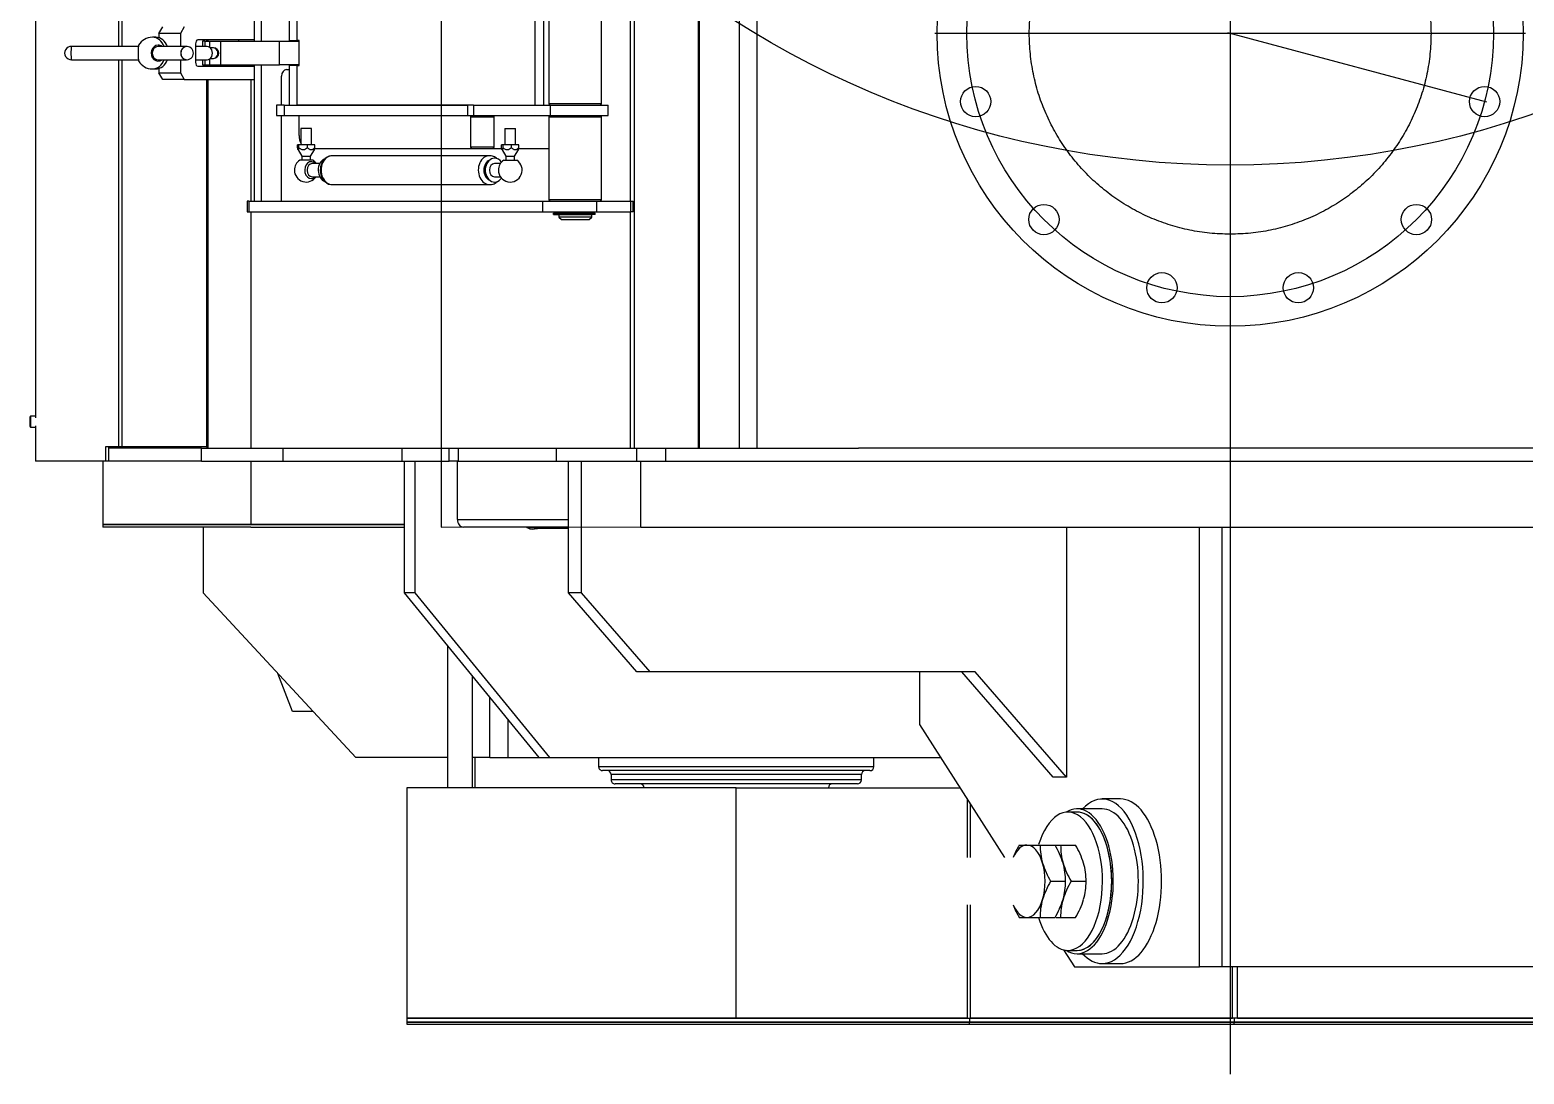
# Model space of a CAD drawing. Extents: x -681219 to -550379, y -242630 to -158199.
# Drawn here: x -603473 to -602339, y -233972 to -233179 of the extents above; entities that cross this region are included whole.
import ezdxf
from ezdxf.lldxf.tags import DXFTag

# ---------------------------------------------------------------- set-up
doc = ezdxf.new("R2010")
doc.units = 0
doc.header["$LTSCALE"] = 1000
doc.linetypes.add('DASHED2', pattern=[9.525, 6.35, -3.175])
doc.layers.get('0').update_dxf_attribs({"linetype": 'CONTINUOUS'})
doc.layers.add('center', color=253, linetype='CENTER2')
doc.layers.add('interface', color=251, linetype='DASHED2')
tags = doc.linetypes.add('CENTER2', pattern=[28.575, 19.05, -3.175, 3.175, -3.175]).pattern_tags.tags
tags[10:11] = [DXFTag(74, 4), DXFTag(75, 0), DXFTag(340, '0'), DXFTag(46, 0.0), DXFTag(50, 0.0), DXFTag(44, 0.0), DXFTag(45, 0.0)]
tags[8:9] = [DXFTag(74, 4), DXFTag(75, 0), DXFTag(340, '0'), DXFTag(46, 0.0), DXFTag(50, 0.0), DXFTag(44, 0.0), DXFTag(45, 0.0)]
tags[6:7] = [DXFTag(74, 4), DXFTag(75, 0), DXFTag(340, '0'), DXFTag(46, 0.0), DXFTag(50, 0.0), DXFTag(44, 0.0), DXFTag(45, 0.0)]
tags[4:5] = [DXFTag(74, 4), DXFTag(75, 0), DXFTag(340, '0'), DXFTag(46, 0.0), DXFTag(50, 0.0), DXFTag(44, 0.0), DXFTag(45, 0.0)]

# ---------------------------------------------------------------- blocks, each defined once
blk = doc.blocks.new('CYPJ15001B0001XY_A_CYPJ1000_V_1')
at = {"color": 0, "linetype": 'ByBlock', "lineweight": -2}
for p, q in [((775, -447.4), (775, 467)), ((1109, 439), (1109, -6)), ((725, -428.5), (725, 428.2)), ((1148, 375), (1148, 3)), ((1151, 375), (1151, 3)), ((1151, 3), (1151, 375)), ((1152.5, 3), (1152.5, 375)), ((1148, 5.7), (1148, 374)), ((715, 282.3), (715, -282.3)), ((1148, 5.7), (1109, 5.7)), ((1148, 1.7), (1109, 1.7)), ((1148, 3), (1148, -197.2)), ((1148, 3), (1151, 3)), ((1148, -197.2), (1148, 1.7)), ((1151, 3), (1151, -197.9)), ((1151, -197.9), (1151, 3)), ((1152.5, 3), (1151, 3)), ((1152.5, -197.9), (1152.5, 3)), ((1109, -6), (775, -6)), ((1109, -6), (775, -6)), ((958, -6), (958, -6)), ((973, -6), (973, -6)), ((1109, -6), (1109, -23.3)), ((1109, -23.3), (775, -23.3)), ((1109, -118.3), (1109, -23.3)), ((981.5, -83.3), (981.5, -97.2)), ((1106.5, -97.2), (1106.5, -83.3)), ((989, -97.2), (989, -116.2)), ((1099, -116.2), (1099, -97.2)), ((1044, -120.7), (1044, -109.4)), ((775, -124.3), (965, -124.3)), ((965, -124.3), (885, -193.6)), ((965, -124.3), (965, -134.3)), ((991.5, -116.2), (991.5, -123.2)), ((1016.5, -128.7), (1016.5, -117.4)), ((1071.5, -128.7), (1071.5, -117.4)), ((1096, -126.6), (1109, -118.3)), ((1096.5, -123.2), (1096.5, -116.2)), ((965, -134.3), (885, -203.6)), ((1016.5, -132.3), (1016.5, -128.7)), ((1016.5, -144.3), (1016.5, -132.9)), ((1044, -136.3), (1044, -125)), ((1071.5, -132.2), (1071.5, -128.7)), ((1071.5, -144.3), (1071.5, -132.9)), ((1016.5, -154.3), (1016.5, -144.3)), ((1071.5, -154.3), (1071.5, -144.3)), ((1016.5, -160.2), (1016.5, -154.3)), ((1071.5, -160.2), (1071.5, -154.3)), ((925, -235.8), (1026, -171.3)), ((885, -193.6), (885, -440.4)), ((1026, -199.4), (982, -199.4)), ((1026, -197.2), (985.5, -197.2)), ((1148, -197.2), (1062, -197.2)), ((1148, -199.4), (1062, -199.4)), ((1148, -199.4), (1148, -197.2)), ((1148, -197.9), (1151, -197.9)), ((1148, -375), (1148, -199.4)), ((1148, -199.4), (1148, -375)), ((1151, -197.9), (1151, -375)), ((1151, -375), (1151, -197.9)), ((1152.5, -197.9), (1151, -197.9)), ((1152.5, -375), (1152.5, -197.9)), ((973, -375), (973, -205.2)), ((950, -516.7), (950, -219.9)), ((885, -235.8), (925, -235.8)), ((957, -270.5), (950, -270.5)), ((957, -270.5), (957, -479.5)), ((715, -428.5), (715, -282.3)), ((960, -273.5), (960, -476.5)), ((963, -280), (963, -470)), ((967, -280), (963, -280)), ((967, -280), (967, -470)), ((970, -283), (970, -467)), ((-703, -359.5), (715, -359.5)), ((-703, -372.7), (715, -372.7)), ((1148, -375), (973, -375)), ((973, -375), (973, -625)), ((1148, -625), (1148, -375)), ((1148, -375), (1148, -625)), ((1151, -375), (1151, -625)), ((1151, -625), (1151, -375)), ((1152.5, -625), (1152.5, -375)), ((-703, -403.2), (715, -403.2)), ((-703, -404), (715, -404)), ((715, -450.4), (715, -428.5)), ((725, -428.5), (715, -428.5)), ((725, -450.4), (725, -428.5)), ((885, -440.4), (825, -492.4)), ((885, -440.4), (885, -450.4)), ((389.5, -452.5), (715, -452.5)), ((527.5, -455), (527.5, -453.3)), ((535.5, -453.3), (527.5, -453.3)), ((535.5, -453.3), (535.5, -455)), ((715, -511.5), (715, -450.4)), ((725, -450.4), (715, -450.4)), ((775, -447.4), (725, -447.4)), ((725, -511.5), (725, -450.4)), ((885, -450.4), (825, -502.4)), ((389.5, -455.5), (527.5, -455.5)), ((527.5, -481.1), (527.5, -455)), ((535.5, -455), (527.5, -455)), ((535.5, -481.1), (535.5, -455)), ((535.5, -455.5), (715, -455.5)), ((454.5, -516.3), (454.5, -472.2)), ((462.5, -472.2), (454.5, -472.2)), ((462.5, -516.3), (462.5, -472.2)), ((963, -470), (967, -470)), ((453.5, -477.2), (390.5, -477.2)), ((453.5, -477.2), (453.5, -517.2)), ((454.5, -478.2), (453.5, -477.2)), ((463.5, -477.2), (462.5, -478.2)), ((463.5, -517.2), (463.5, -477.2)), ((526.5, -477.2), (463.5, -477.2)), ((526.5, -477.2), (526.5, -517.2)), ((527.5, -478.2), (526.5, -477.2)), ((527.5, -522.2), (527.5, -481.1)), ((527.5, -481.1), (535.5, -481.1)), ((535.5, -522.2), (535.5, -481.1)), ((536.5, -484.7), (535.5, -484.7)), ((536.5, -482.2), (536.5, -505.1)), ((537.7, -482.2), (536.5, -482.2)), ((537.7, -482.2), (537.7, -505.1)), ((537.8, -485.2), (537.7, -485.2)), ((537.8, -484.7), (537.8, -509.7)), ((539.5, -484.7), (537.8, -484.7)), ((539.5, -484.7), (539.5, -509.7)), ((541.5, -486.7), (539.5, -484.7)), ((541.5, -507.7), (541.5, -486.7)), ((950, -479.5), (957, -479.5)), ((825, -492.4), (725, -492.4)), ((825, -492.4), (825, -502.4)), ((535.5, -509.7), (536.5, -509.7)), ((536.5, -510.4), (536.5, -505.1)), ((537.7, -505.1), (536.5, -505.1)), ((536.5, -512.5), (536.5, -510.4)), ((537.7, -510.4), (536.5, -510.4)), ((537.7, -510.4), (537.7, -505.1)), ((537.7, -509.1), (537.8, -509.1)), ((537.7, -512.5), (537.7, -510.4)), ((537.8, -509.7), (539.5, -509.7)), ((539.5, -509.7), (541.5, -507.7)), ((825, -502.4), (725, -502.4)), ((769.2, -586.8), (769.2, -502.4)), ((775, -502.4), (775, -525.4)), ((775.5, -502.4), (775.5, -534)), ((776, -502.4), (776, -526)), ((389.5, -521.3), (454.5, -521.3)), ((390.5, -517.2), (453.5, -517.2)), ((453.5, -517.2), (454.5, -516.2)), ((454.5, -516.3), (462.5, -516.3)), ((454.5, -574.4), (454.5, -516.3)), ((462.5, -516.2), (463.5, -517.2)), ((462.5, -574.4), (462.5, -516.3)), ((463.5, -517.2), (526.5, -517.2)), ((487.5, -540.1), (487.5, -517.2)), ((526.5, -517.2), (527.5, -516.2)), ((536.5, -513), (536.5, -512.5)), ((537.7, -512.5), (536.5, -512.5)), ((536.5, -513.7), (536.5, -513)), ((537.7, -513), (536.5, -513)), ((537.7, -513.7), (536.5, -513.7)), ((537.7, -513), (537.7, -512.5)), ((537.7, -513.7), (537.7, -513)), ((725, -511.5), (715, -511.5)), ((715, -586.1), (715, -511.5)), ((725, -586.1), (725, -511.5)), ((825, -619.1), (950, -516.7)), ((950, -524.8), (950, -516.7)), ((454.5, -527.8), (-454.5, -527.8)), ((527.5, -745.1), (527.5, -522.2)), ((527.5, -522.2), (535.5, -522.2)), ((535.5, -745.1), (535.5, -522.2)), ((775, -525.4), (775, -534)), ((776, -526), (775.5, -526)), ((776, -527.4), (776, -526)), ((825, -627.2), (950, -524.8)), ((950, -548.3), (950, -524.8)), ((472.2, -550.6), (472.2, -542.6)), ((484.7, -542.6), (472.2, -542.6)), ((486.9, -540), (484.7, -540)), ((484.7, -540), (484.7, -545.6)), ((493.3, -543.3), (488.4, -540.4)), ((493.3, -550), (493.3, -543.3)), ((496.4, -543.3), (493.3, -543.3)), ((496.4, -551.6), (496.4, -541.7)), ((775, -534), (775, -582.1)), ((775, -534), (775.5, -534)), ((472.2, -550.6), (484.7, -550.6)), ((486.9, -545.6), (484.7, -545.6)), ((484.7, -545.6), (484.7, -552.2)), ((484.7, -552.2), (486.9, -552.2)), ((484.7, -552.2), (484.7, -553.2)), ((486.9, -553.2), (484.7, -553.2)), ((487.5, -559.8), (487.5, -553.1)), ((488.4, -552.8), (493.3, -550)), ((493.3, -550), (496.4, -550)), ((498.9, -554.1), (498.9, -558.5)), ((508.9, -558.5), (508.9, -554.1)), ((950, -548.3), (921.3, -548.3)), ((950, -562.2), (950, -548.3)), ((463.5, -558.8), (462.5, -559.8)), ((463.5, -576.8), (463.5, -558.8)), ((486.5, -558.8), (463.5, -558.8)), ((486.5, -558.8), (486.5, -576.8)), ((487.5, -559.8), (486.5, -558.8)), ((487.5, -575.8), (487.5, -559.8)), ((492.9, -562.2), (492.9, -681.6)), ((499.2, -564.6), (500.3, -565.1)), ((507.6, -565.1), (508.6, -564.6)), ((514.9, -681.6), (514.9, -562.2)), ((950, -562.2), (904.3, -562.2)), ((950, -562.2), (950, -575.5)), ((454.5, -574.4), (462.5, -574.4)), ((454.5, -574.4), (454.5, -579)), ((462.5, -579), (462.5, -574.4)), ((462.5, -575.8), (463.5, -576.8)), ((463.5, -576.8), (486.5, -576.8)), ((486.5, -576.8), (487.5, -575.8)), ((487.5, -695), (487.5, -575.8)), ((888.1, -575.5), (950, -575.5)), ((950, -573.6), (973, -573.6)), ((950, -575.5), (973, -575.5)), ((454.5, -718.3), (454.5, -579)), ((454.5, -579), (462.5, -579)), ((454.5, -579), (454.5, -708.7)), ((462.5, -718.3), (462.5, -579)), ((715, -586.1), (725, -586.1)), ((715, -593.1), (715, -586.1)), ((725, -586.1), (725, -593.1)), ((725, -586.8), (769.2, -586.8)), ((715, -628.6), (715, -593.1)), ((725, -593.1), (715, -593.1)), ((725, -628.6), (725, -593.1)), ((973, -594), (865.5, -594)), ((950, -594), (950, -663.8)), ((725, -619.1), (825, -619.1)), ((825, -619.1), (825, -627.2)), ((715, -719), (715, -628.6)), ((725, -628.6), (715, -628.6)), ((725, -627.2), (825, -627.2)), ((725, -719), (725, -628.6)), ((773, -743.5), (773, -627.2)), ((773, -627.2), (773, -743.5)), ((775, -743.5), (775, -627.2)), ((973, -625), (1148, -625)), ((1148, -625), (1151, -625)), ((1151, -625), (1152.5, -625)), ((825, -779.7), (950, -663.8)), ((498.9, -691.2), (498.9, -696.9)), ((508.9, -696.9), (508.9, -691.2)), ((472.2, -697.5), (472.2, -705.5)), ((484.7, -697.5), (472.2, -697.5)), ((486.9, -694.9), (484.7, -694.9)), ((484.7, -694.9), (484.7, -700.5)), ((486.9, -700.5), (484.7, -700.5)), ((484.7, -700.5), (484.7, -707.1)), ((493.3, -698.2), (488.4, -695.3)), ((493.3, -704.8), (493.3, -698.2)), ((496.4, -698.2), (493.3, -698.2)), ((496.4, -696.6), (496.4, -706.4)), ((503, -700.8), (503.1, -700.8)), ((504.7, -700.8), (504.9, -700.8)), ((915, -696.3), (915, -712)), ((167.5, -708.7), (405.5, -708.7)), ((167.5, -714.5), (405.5, -714.5)), ((424.5, -706.8), (405.5, -706.8)), ((405.5, -706.8), (405.5, -708.7)), ((405.5, -707), (406, -707)), ((405.5, -714.5), (405.5, -708.7)), ((406, -721.9), (406, -706.8)), ((424, -706.8), (424, -721.9)), ((424, -707), (424.5, -707)), ((424.5, -708.7), (424.5, -706.8)), ((424.5, -708.7), (454.5, -708.7)), ((424.5, -708.7), (424.5, -714.5)), ((424.5, -714.5), (454.5, -714.5)), ((427.5, -716.4), (427.5, -714.5)), ((462.5, -707), (477.5, -707)), ((472.2, -705.5), (484.7, -705.5)), ((486.9, -707.1), (484.7, -707.1)), ((484.7, -707.1), (484.7, -708.1)), ((486.9, -708.1), (484.7, -708.1)), ((488.4, -707.7), (493.3, -704.8)), ((493.3, -704.8), (496.4, -704.8)), ((915, -712), (886.1, -723)), ((424, -721.9), (406, -721.9)), ((406, -766.7), (406, -721.9)), ((424, -766.7), (424, -721.9)), ((454.5, -720.2), (432.5, -720.2)), ((454.5, -718.3), (454.5, -724.2)), ((454.5, -718.3), (462.5, -718.3)), ((454.5, -724.2), (462.5, -724.2)), ((462.5, -724.2), (462.5, -718.3)), ((527.5, -720.2), (462.5, -720.2)), ((715, -781), (715, -719)), ((725, -719), (715, -719)), ((725, -781), (725, -719)), ((406, -735.5), (167, -735.5)), ((527.5, -735.5), (424, -735.5)), ((406, -740.7), (167, -740.7)), ((405, -741.3), (405, -740.7)), ((405, -741.3), (405, -783.8)), ((527.5, -740.7), (424, -740.7)), ((425, -741.3), (425, -740.7)), ((425, -783.8), (425, -741.3)), ((435, -794.1), (435, -740.7)), ((435, -743.5), (527.5, -743.5)), ((527.5, -745.1), (535.5, -745.1)), ((527.5, -745.1), (527.5, -746.3)), ((527.5, -746.3), (535.5, -746.3)), ((535.5, -743.5), (715, -743.5)), ((535.5, -746.3), (535.5, -745.1)), ((725, -743.5), (773, -743.5)), ((773, -743.5), (773, -856)), ((773, -856), (773, -743.5)), ((775, -743.5), (775, -856)), ((405, -752.9), (406, -752.9)), ((424, -752.9), (425, -752.9)), ((406, -774.7), (406, -766.7)), ((406, -766.7), (424, -766.7)), ((424, -774.7), (424, -766.7)), ((406, -776), (405, -776)), ((406, -776.3), (405, -776.3)), ((406, -776.6), (405, -776.6)), ((405, -776.6), (406, -776.6)), ((405, -777.2), (406, -777.2)), ((406, -778.6), (406, -774.7)), ((410.7, -774.7), (406, -774.7)), ((406, -778.6), (406, -780.3)), ((406, -778.6), (410, -778.6)), ((406, -780.3), (410, -780.3)), ((410, -776.8), (410, -785.5)), ((411, -771.9), (411, -774.3)), ((419, -774.3), (419, -771.9)), ((424, -774.7), (419.3, -774.7)), ((420, -785.5), (420, -776.8)), ((420, -778.6), (424, -778.6)), ((420, -780.3), (424, -780.3)), ((424, -778.6), (424, -774.7)), ((425, -776), (424, -776)), ((425, -776.3), (424, -776.3)), ((425, -776.6), (424, -776.6)), ((424, -776.6), (425, -776.6)), ((424, -777.2), (425, -777.2)), ((424, -780.3), (424, -778.6)), ((715, -776), (435, -776)), ((715, -776.3), (435, -776.3)), ((715, -776.6), (435, -776.6)), ((435, -776.6), (714, -776.6)), ((435, -777.2), (714, -777.2)), ((714, -777.2), (714, -776.6)), ((714, -777.2), (714, -841.4)), ((715, -781), (715, -841.8)), ((725, -781), (715, -781)), ((725, -781), (725, -851.6)), ((775, -779.7), (825, -779.7)), ((395, -794.1), (400, -797)), ((408, -785.5), (422, -785.5)), ((410, -792.3), (410, -813.9)), ((420, -813.9), (420, -792.3)), ((430, -797), (435, -794.1)), ((435, -794.1), (435, -810.5)), ((400, -797), (410, -797)), ((400, -797), (400, -813.3)), ((420, -797), (430, -797)), ((430, -813.3), (430, -797)), ((400, -813.3), (395, -810.5)), ((400, -813.3), (403.4, -813.3)), ((403, -815.8), (403, -818.3)), ((426.6, -813.3), (430, -813.3)), ((427, -818.3), (427, -815.8)), ((435, -810.5), (430, -813.3)), ((410, -829), (410, -879.7)), ((420, -879.7), (420, -829)), ((163, -841.4), (410, -841.4)), ((163, -844.1), (410, -844.1)), ((420, -841.4), (714, -841.4)), ((420, -844.1), (714, -844.1)), ((714, -841.4), (714, -844.1)), ((715, -843.6), (714, -843.6)), ((714, -844.1), (714, -853.9)), ((715, -841.8), (715, -843.6)), ((715, -843.6), (715, -851.6)), ((714, -851.6), (725, -851.6)), ((714, -853.9), (725, -853.9)), ((725, -851.6), (725, -853.9)), ((725, -853.9), (725, -907)), ((725, -856), (773, -856)), ((773, -856), (775, -856)), ((-687.2, -907), (692, -907)), ((690.8, -907), (690.8, -910.8)), ((698, -907), (725, -907)), ((699.2, -910.8), (699.2, -907)), ((690.8, -910.8), (691.6, -911.3)), ((698.4, -911.3), (699.2, -910.8))]:
    blk.add_line(p, q, dxfattribs=at)
for centre, radius in [((400, 0), 222.5), ((451.8, 193.2), 11.5), ((541.4, 141.4), 11.5), ((593.2, 51.8), 11.5), ((593.2, -51.8), 11.5), ((541.4, -141.4), 11.5), ((451.8, -193.2), 11.5)]:
    blk.add_circle(centre, radius, dxfattribs=at)
for centre, radius, start, end in [((1047.8, -169.4), 60.7, 106.7937, 121.0289), ((1043.6, -158.4), 49, 89.4966, 105.7649), ((1044.5, -157.7), 48.3, 74.1069, 90.6316), ((1039.3, -171.5), 63, 59.2299, 72.9474), ((1012.6, -68.4), 61, 286.8342, 300.9884), ((1076.3, -66.4), 63.2, 239.2552, 252.9221), ((1016.9, -79.6), 49.1, 269.509, 285.7525), ((1047.8, -185), 60.7, 106.7937, 121.0289), ((1043.6, -174), 49, 89.4966, 105.7649), ((1044.5, -173.3), 48.3, 74.1069, 90.6316), ((1071, -80.3), 48.4, 254.1267, 270.6118), ((1039.3, -187.1), 63, 59.2299, 72.9474), ((1016.9, -95.2), 49.1, 269.509, 285.7525), ((1012.6, -84), 61, 286.8342, 300.9884), ((1076.3, -82), 63.2, 239.2552, 252.9221), ((1071, -95.9), 48.4, 254.1267, 270.6118), ((1047.9, -107.8), 61, 239.0116, 248.9507), ((1039.2, -105.8), 63.2, 291.1702, 300.7448), ((957, -273.5), 3, 0, 90), ((963, -277), 3, 180, 270), ((967, -283), 3, 0, 90), ((973, -302), 3, 180, 270), ((973, -448), 3, 90, 180), ((957, -476.5), 3, 270, 0), ((963, -473), 3, 90, 180), ((967, -467), 3, 270, 0), ((771.7, -530), 5, 319.4642, 40.5358), ((503.9, -546.6), 9, 270, 146.6199), ((503.9, -546.6), 9, 213.3801, 270), ((770.6, -582), 4.39, 307.7776, 358.4947), ((503.9, -701.5), 9, 123.7687, 146.6199), ((503.9, -701.5), 9, 270, 56.2313), ((503.9, -701.5), 9, 213.3801, 270), ((415, -771.9), 4, 90, 180), ((415, -771.9), 4, 0, 90), ((415, -792.2), 5, 90, 189.6894), ((415, -792.2), 5, 350.3106, 90), ((415, -818.3), 12, 180, 240.3813), ((415, -818.3), 12, 299.6187, 0), ((415, -880), 5, 175.9055, 4.0945)]:
    blk.add_arc(centre, radius, start, end, dxfattribs=at)
for centre, major_axis, ratio, start_param, end_param in [((1044, -83.3), (62.5, 0), 0.5, 0, 3.141593), ((1044, -97.2), (62.5, 0), 0.5, 0, 3.636527), ((1044, -97.2), (55, 0), 0.5, 0, 3.141593), ((1044, -116.2), (55, 0), 0.5, 0, 3.448686), ((1044, -116.2), (52.5, 0), 0.5, 0, 3.141593), ((1044, -116.2), (-52.5, 0), 0.5, 3.141593, 6.283185), ((1044, -123.2), (52.5, 0), 0.5, 0, 4.151333), ((1044, -97.2), (62.5, 0), 0.5, 5.788251, 6.283185), ((1044, -123.2), (52.5, 0), 0.5, 5.266709, 6.283185), ((1044, -116.2), (55, 0), 0.5, 5.976092, 6.283185), ((1044, -138.8), (27.5, 0), 0.5, 0.734517, 1.047198), ((1044, -154.3), (27.5, 0), 0.5, 2.094395, 3.141593), ((1044, -154.3), (27.5, 0), 0.5, 1.047198, 2.094395), ((1044, -154.3), (27.5, 0), 0.5, 0, 1.047198), ((1044, -154.3), (-27.5, 0), 0.5, 0, 0.857235), ((1044, -154.3), (-27.5, 0), 0.5, 2.284358, 3.141593), ((503.9, -558.5), (-9, 0), 0.788283, 5.451179, 6.283185), ((503.9, -558.5), (-9, 0), 0.788283, 0, 3.973599), ((503.9, -562.2), (-11, 0), 0.788283, 6.257771, 6.283185), ((503.9, -562.2), (-11, 0), 0.788283, 0, 3.147321), ((503.9, -560.4), (8, 0), 0.788283, 3.454019, 5.970759), ((503.9, -558.5), (5, 0), 0.788283, 3.141593, 6.283185), ((503.9, -560.4), (-7, 0), 0.788283, 1.023766, 2.117827), ((769.2, -582.3), (5.8, 0), 0.766044, 4.712389, 5.497787), ((503.9, -681.6), (-11, 0), 0.788283, 0, 3.141593), ((503.9, -685.3), (-9, 0), 0.788283, 0.31497, 2.856677), ((503.9, -697.6), (6.45, 0), 0.788283, 2.458484, 6.283185), ((503.9, -696.9), (5, 0), 0.788283, 3.141593, 6.283185), ((503.9, -697.6), (4.14, 0), 0.788283, 4.519713, 4.905065), ((503.9, -697.6), (6.45, 0), 0.788283, 0, 0.683108), ((477.5, -700.5), (-10, 0), 0.642788, 1.570796, 2.259849), ((432.5, -716.4), (5, 0), 0.766044, 3.141593, 4.712389), ((415, -771.9), (4, 0), 0.819152, 0, 3.141593), ((415, -776.8), (5, 0), 0.819152, 0, 3.141593), ((408, -783.8), (3, 0), 0.573576, 3.141593, 4.712389), ((415, -792.3), (-5, 0), 0.906308, 0, 3.141593), ((415, -792.3), (4.99, 0), 0.906308, 3.29512, 6.129658), ((422, -783.8), (3, 0), 0.573576, 4.712389, 6.283185), ((415, -815.8), (-12, 0), 0.819152, 5.142164, 6.283185), ((415, -818.3), (12, 0), 0.819152, 2.000572, 3.141593), ((415, -813.9), (-6, 0), 0.906308, 5.6975, 6.283185), ((415, -813.9), (-6, 0), 0.906308, 0, 3.727278), ((415, -813.9), (-5, 0), 0.906308, 0, 3.141593), ((415, -815.8), (-12, 0), 0.819152, 3.141593, 4.282614), ((415, -818.3), (-12, 0), 0.819152, 3.141593, 4.282614), ((415, -828.7), (6, 0), 0.087156, 3.293713, 6.131064), ((415, -879.7), (-5, 0), 0.087156, 0, 3.141593), ((695, -910.8), (4.25, 0), 0.0115, 3.141593, 6.283185), ((695, -911.3), (3.38, 0), 0.0115, 3.161514, 6.263264)]:
    blk.add_ellipse(centre, major_axis=major_axis, ratio=ratio, start_param=start_param, end_param=end_param, dxfattribs=at)
for points, knots in [([(486.9, -540), (487.4, -540.4), (487.7, -540.9), (488.2, -541.6), (488.3, -541.8), (488.4, -542.2), (488.5, -542.3), (488.5, -542.6), (488.5, -542.7), (488.5, -543.1), (488.5, -543.3), (488.3, -543.9), (488.2, -544.1), (487.9, -544.6), (487.7, -544.8), (487.4, -545.2), (487.1, -545.4), (486.9, -545.6)], [0, 0, 0, 0, 0.25, 0.25, 0.375, 0.375, 0.4375, 0.4375, 0.5, 0.5, 0.625, 0.625, 0.75, 0.75, 0.875, 0.875, 1, 1, 1, 1]), ([(488.4, -540.4), (488.4, -540.4), (488.4, -540.4), (488.3, -540.3), (488.2, -540.3), (487.9, -540.2), (487.7, -540.2), (487.4, -540.1), (487.1, -540.1), (486.9, -540)], [0.6109777, 0.6109777, 0.6109777, 0.6109777, 0.625, 0.625, 0.75, 0.75, 0.875, 0.875, 1, 1, 1, 1]), ([(486.9, -545.6), (487.4, -546.1), (487.7, -546.6), (488.2, -547.4), (488.3, -547.7), (488.4, -548.2), (488.5, -548.3), (488.5, -548.6), (488.5, -548.8), (488.5, -549.2), (488.5, -549.5), (488.3, -550.1), (488.2, -550.4), (487.9, -551), (487.7, -551.2), (487.4, -551.7), (487.1, -552), (486.9, -552.2)], [0, 0, 0, 0, 0.25, 0.25, 0.375, 0.375, 0.4375, 0.4375, 0.5, 0.5, 0.625, 0.625, 0.75, 0.75, 0.875, 0.875, 1, 1, 1, 1]), ([(486.9, -552.2), (487.4, -552.3), (487.7, -552.4), (488.2, -552.5), (488.3, -552.5), (488.4, -552.6), (488.5, -552.6), (488.5, -552.7), (488.5, -552.7), (488.5, -552.8), (488.5, -552.8), (488.3, -552.9), (488.2, -552.9), (487.9, -553), (487.7, -553), (487.4, -553.1), (487.1, -553.2), (486.9, -553.2)], [0, 0, 0, 0, 0.25, 0.25, 0.375, 0.375, 0.4375, 0.4375, 0.5, 0.5, 0.625, 0.625, 0.75, 0.75, 0.875, 0.875, 1, 1, 1, 1]), ([(495.4, -556.3), (495.2, -556.6), (494.2, -557.7), (493.1, -559.6), (493.1, -561.3), (493.1, -562)], [0.5840622, 0.5840622, 0.5840622, 0.5840622, 0.6489097, 0.8709026, 1, 1, 1, 1]), ([(514.8, -562.1), (514.8, -561.2), (514.7, -559.4), (513.5, -557.4), (512.6, -556.5), (512.5, -556.4)], [0, 0, 0, 0, 0.1695914, 0.3893141, 0.4154147, 0.4154147, 0.4154147, 0.4154147]), ([(493, -681.4), (493.1, -682.4), (493.2, -684.4), (494.9, -687.2), (497.7, -689.5), (501, -690.7), (503, -690.8), (503.9, -690.9)], [0, 0, 0, 0, 0.180673, 0.397464, 0.621314, 0.856464, 1, 1, 1, 1]), ([(503.9, -690.9), (504.8, -690.8), (506.8, -690.7), (510.3, -689.5), (513.2, -687), (514.8, -684.1), (514.8, -682.4), (514.7, -681.6)], [0, 0, 0, 0, 0.138337, 0.387214, 0.640431, 0.859524, 1, 1, 1, 1]), ([(488.4, -695.3), (488.4, -695.3), (488.4, -695.3), (488.3, -695.2), (488.2, -695.2), (487.9, -695.1), (487.7, -695.1), (487.4, -695), (487.1, -695), (486.9, -694.9)], [0.6109777, 0.6109777, 0.6109777, 0.6109777, 0.625, 0.625, 0.75, 0.75, 0.875, 0.875, 1, 1, 1, 1]), ([(486.9, -694.9), (487.4, -695.3), (487.7, -695.7), (488.2, -696.4), (488.3, -696.7), (488.4, -697.1), (488.5, -697.2), (488.5, -697.5), (488.5, -697.6), (488.5, -698), (488.5, -698.2), (488.3, -698.7), (488.2, -699), (487.9, -699.5), (487.7, -699.7), (487.4, -700.1), (487.1, -700.3), (486.9, -700.5)], [0, 0, 0, 0, 0.25, 0.25, 0.375, 0.375, 0.4375, 0.4375, 0.5, 0.5, 0.625, 0.625, 0.75, 0.75, 0.875, 0.875, 1, 1, 1, 1]), ([(486.9, -700.5), (487.4, -701), (487.7, -701.5), (488.2, -702.3), (488.3, -702.6), (488.4, -703), (488.5, -703.2), (488.5, -703.5), (488.5, -703.7), (488.5, -704.1), (488.5, -704.4), (488.3, -705), (488.2, -705.3), (487.9, -705.8), (487.7, -706.1), (487.4, -706.6), (487.1, -706.9), (486.9, -707.1)], [0, 0, 0, 0, 0.25, 0.25, 0.375, 0.375, 0.4375, 0.4375, 0.5, 0.5, 0.625, 0.625, 0.75, 0.75, 0.875, 0.875, 1, 1, 1, 1]), ([(486.9, -707.1), (487.4, -707.2), (487.7, -707.2), (488.2, -707.4), (488.3, -707.4), (488.4, -707.5), (488.5, -707.5), (488.5, -707.5), (488.5, -707.6), (488.5, -707.6), (488.5, -707.7), (488.3, -707.8), (488.2, -707.8), (487.9, -707.9), (487.7, -707.9), (487.4, -708), (487.1, -708), (486.9, -708.1)], [0, 0, 0, 0, 0.25, 0.25, 0.375, 0.375, 0.4375, 0.4375, 0.5, 0.5, 0.625, 0.625, 0.75, 0.75, 0.875, 0.875, 1, 1, 1, 1])]:
    blk.add_open_spline(points, degree=3, knots=knots, dxfattribs=at)
at = {"layer": 'center', "lineweight": -2, "ltscale": 3.139108}
blk.add_line((400, 224.3), (400, -224.2), dxfattribs=at)
at = {"layer": 'center', "lineweight": -2, "ltscale": 1.424322}
blk.add_line((452.2, 194.9), (399.5, -1.7), dxfattribs=at)
at = {"layer": 'center', "ltscale": 7.419073}
blk.add_line((-979.5, 0), (1190.5, 0), dxfattribs=at)
at = {"layer": 'center', "lineweight": -2, "ltscale": 3.959303}
blk.add_circle((400, 0), 200, dxfattribs=at)
at = {"layer": 'interface', "ltscale": 10.848644}
for p, q in [((775, -599), (774.9, 599)), ((-775, -599), (775, -599))]:
    blk.add_line(p, q, dxfattribs=at)
at = {"layer": 'interface', "lineweight": -2, "ltscale": 10.010951}
blk.add_circle((400, 0), 152.5, dxfattribs=at)

msp = doc.modelspace()

# ---------------------------------------------------------------- linework, layer by layer
at = {"color": 4}
msp.add_circle((-602561.7373, -232581.3953), 700, dxfattribs=at)

# ---------------------------------------------------------------- block references
at = {"color": 4, "rotation": 270}
msp.add_blockref('CYPJ15001B0001XY_A_CYPJ1000_V_1', (-602561.7373, -232781.3953), dxfattribs=at)

doc.saveas('drawing.dxf')
